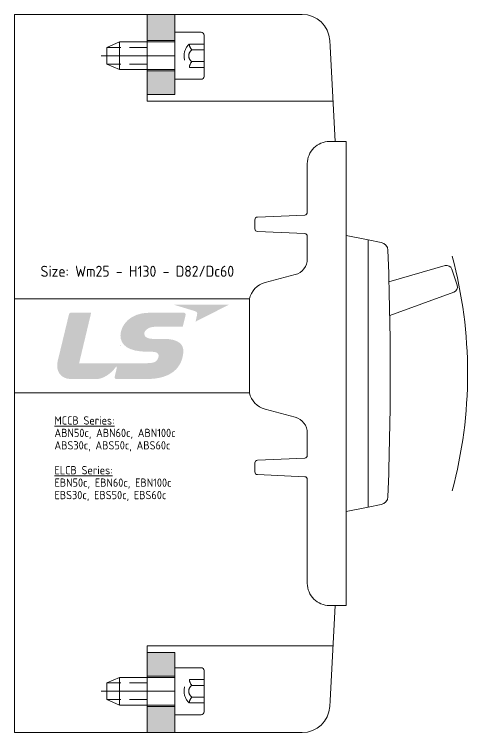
# Model space of a CAD drawing. Header units: inches. Extents: x 21 to 136330, y 8 to 58290.
# Drawn here: x 15615.8 to 15697.8, y 27301 to 27431 of the extents above; entities that cross this region are included whole.
import ezdxf
from ezdxf.enums import TextEntityAlignment as Align

# ---------------------------------------------------------------- set-up
doc = ezdxf.new("R2010")
doc.units = ezdxf.units.IN
doc.header["$MEASUREMENT"] = 0
for name, pattern in [('CENTER', [50.8, 31.75, -6.35, 6.35, -6.35]), ('HIDDEN', [9.525, 6.35, -3.175]), ('HIDDEN2', [4.7625, 3.175, -1.5875])]:
    doc.linetypes.add(name, pattern=pattern)
doc.layers.add('hw_Auxiliary', color=2, linetype='Continuous', lineweight=13)
doc.layers.add('hw_Center', color=4, linetype='CENTER', lineweight=9)
doc.styles.add('WD_IEC', font='isocp2.shx')

# ---------------------------------------------------------------- blocks, each defined once
blk = doc.blocks.new('*U1676')
for p, q in [((0, 4.25), (0, -4.25)), ((10, 2.5), (0, 2.5)), ((5, 2.5), (5, -2.5)), ((12.29, 1.5), (10, 2.5)), ((10, 2.5), (10, -2.5)), ((12.29, -1.5), (12.29, 1.5)), ((0, -2.5), (10, -2.5)), ((10, -2.5), (12.29, -1.5))]:
    blk.add_line(p, q)
at = {"linetype": 'HIDDEN2'}
for p, q in [((-5.31, 2.12), (-2.66, 2.12)), ((5, 1.5), (12.29, 1.5)), ((-5.31, 1.06), (-3.11, 1.06)), ((-5.31, -1.06), (-3.11, -1.06)), ((-5.31, -2.12), (-2.66, -2.12)), ((5, -1.5), (12.29, -1.5))]:
    blk.add_line(p, q, dxfattribs=at)
blk.add_lwpolyline([(0, 4.25), (-4.78, 4.25, 0.414214), (-5.31, 3.72), (-5.31, -3.72, 0.414214), (-4.78, -4.25), (0, -4.25)], format="xyb")
for centre, radius, start, end in [((-4.42, 2.25), 1.77, 317.7354, 355.8315), ((-4.56, 0), 2.86, 311.9186, 48.0814), ((-3.83, 0), 1.28, 304.1139, 55.8861), ((-4.18, -2.15), 1.52, 0.8932, 45.5398)]:
    blk.add_arc(centre, radius, start, end, dxfattribs=at)
at = {"layer": 'hw_Center', "ltscale": 2}
blk.add_line((0, 0), (13.29, 0), dxfattribs=at)
blk = doc.blocks.new('*U220')
h = blk.add_hatch(color=10)
edge = h.paths.add_edge_path()
edge.add_spline(control_points=[(10.5597, 6.7227), (10.5597, 6.7227), (15.5292, 6.7227), (15.5292, 6.7227), (15.5292, 6.7227), (12.5227, 5.194), (12.5227, 5.194), (12.5227, 5.194), (12.6282, 5.6846), (12.6608, 5.831), (12.6957, 5.9856), (12.6412, 6.0887), (12.451, 6.1474), (12.2549, 6.2072), (10.5597, 6.7227), (10.5597, 6.7227)], knot_values=[0, 0, 0, 0, 1, 1, 1, 2, 2, 2, 3, 3, 3, 4, 4, 4, 5, 5, 5, 5], degree=3, periodic=0)
h = blk.add_hatch(color=152)
edge = h.paths.add_edge_path()
edge.add_spline(control_points=[(8.564, 2.4685), (8.9563, 2.4685), (9.1808, 2.3695), (9.1808, 2.1071), (9.1808, 1.9364), (9.0647, 1.7112), (8.9598, 1.6289), (8.7187, 1.4434), (8.5071, 1.4239), (7.3804, 1.4239), (7.3804, 1.4239), (1.9845, 1.4239), (1.9845, 1.4239), (1.9845, 1.4239), (3.0765, 6), (3.0765, 6), (3.0765, 6), (1.2699, 6), (1.2699, 6), (1.1455, 6), (1.099, 5.9656), (1.0613, 5.8181), (1.0613, 5.8181), (0.0442, 1.6058), (0.0442, 1.6058), (-0.1471, 0.7691), (0.2857, 0), (1.2486, 0), (2.2111, 0), (2.7619, 0), (3.5799, 0), (4.1541, 0), (4.8861, 0.4936), (5.2879, 1.0618), (5.3385, 1.1329), (5.4271, 1.146), (5.3916, 0.9943), (5.3208, 0.6944), (5.236, 0.3324), (5.2144, 0.2429), (5.1738, 0.067), (5.266, 0), (5.3495, 0), (5.3495, 0), (7.4326, 0), (8.0953, 0), (10.4251, 0), (11.3139, 1.1151), (11.4147, 2.4436), (11.4656, 3.1179), (10.9845, 3.6322), (9.6483, 3.6322), (9.6483, 3.6322), (8.9865, 3.6322), (8.6221, 3.6322), (8.2547, 3.6322), (7.8802, 3.7638), (7.8802, 4.0914), (7.8802, 4.4268), (8.308, 4.7296), (8.8585, 4.7296), (8.8585, 4.7296), (11.3596, 4.7296), (11.3596, 4.7296), (11.3596, 4.7296), (11.5587, 5.5206), (11.6019, 5.7037), (11.6558, 5.9342), (11.5877, 6), (11.4182, 6), (11.4182, 6), (8.3288, 6), (8.3288, 6), (6.5328, 6), (5.7269, 4.8013), (5.7269, 3.9445), (5.7269, 3.0871), (6.4178, 2.4697), (8.1984, 2.4697), (8.1984, 2.4697), (8.564, 2.4685), (8.564, 2.4685)], knot_values=[0, 0, 0, 0, 1, 1, 1, 2, 2, 2, 3, 3, 3, 4, 4, 4, 5, 5, 5, 6, 6, 6, 7, 7, 7, 8, 8, 8, 9, 9, 9, 10, 10, 10, 11, 11, 11, 12, 12, 12, 13, 13, 13, 14, 14, 14, 15, 15, 15, 16, 16, 16, 17, 17, 17, 18, 18, 18, 19, 19, 19, 20, 20, 20, 21, 21, 21, 22, 22, 22, 23, 23, 23, 24, 24, 24, 25, 25, 25, 26, 26, 26, 27, 27, 27, 27], degree=3, periodic=0)
at = {"layer": 'Defpoints', "color": 2, "linetype": 'ByBlock', "lineweight": 9}
blk.add_line((5.7544, 3), (5.7544, 3), dxfattribs=at)
blk = doc.blocks.new('*U37')
at = {"linetype": 'ByBlock', "lineweight": 9}
h = blk.add_hatch(color=10, dxfattribs=at)
h.paths.add_polyline_path([(29, 50.5), (29, 54.75), (24, 54.75), (24, 50.5)])
h.paths.add_polyline_path([(29, 65), (24, 65), (24, 60.25), (29, 60.25)])
h = blk.add_hatch(color=10, dxfattribs=at)
h.paths.add_polyline_path([(24, -50.5), (24, -54.75), (29, -54.75), (29, -50.5)])
h.paths.add_polyline_path([(29, -60.25), (24, -60.25), (24, -65), (29, -65)])
at = {"color": 112, "linetype": 'ByBlock', "lineweight": 9}
blk.add_line((60, 25), (60, -25), dxfattribs=at)
at = {"color": 150, "linetype": 'ByBlock', "lineweight": 9}
blk.add_line((64, 24.2), (64, -24.2), dxfattribs=at)
at = {"linetype": 'ByBlock', "lineweight": 18, "ltscale": 15}
blk.add_lwpolyline([(58.01, -42, -0.004581), (57.07, -60.3, -0.396649), (52.08, -65), (0, -65), (0, 65), (52.08, 65, -0.396649), (57.07, 60.3, -0.004581), (58.01, 42)], format="xyb", dxfattribs=at)
at = {"color": 10, "linetype": 'ByBlock', "lineweight": 9}
for points in [[(24, 65), (24, 49.3), (57.67, 49.3)], [(24, -65), (24, -49.3), (57.67, -49.3)]]:
    blk.add_lwpolyline(points, dxfattribs=at)
for points in [[(29, 65), (24, 65), (24, 50.5), (29, 50.5)], [(29, 60.25), (24, 60.25), (24, 54.75), (29, 54.75)], [(29, -65), (24, -65), (24, -50.5), (29, -50.5)], [(29, -60.25), (24, -60.25), (24, -54.75), (29, -54.75)]]:
    blk.add_lwpolyline(points, close=True, dxfattribs=at)
at = {"color": 0, "linetype": 'ByBlock', "lineweight": 18}
blk.add_lwpolyline([(53, 24.82, 0.401491), (52.52, 25.32), (43.98, 25.69, -0.401491), (43.5, 26.19), (43.5, 27.81, -0.401491), (43.98, 28.31), (52.52, 28.68, 0.401491), (53, 29.18), (53, 38, -0.414214), (57, 42), (60, 42), (60, 25), (64, 24.2), (66.38, 23.73, -0.347339), (67.58, 22.32, -0.009301), (68, 0, -0.009301), (67.58, -22.32, -0.347339), (66.38, -23.73), (64, -24.2), (60, -25), (60, -42), (57, -42, -0.414214), (53, -38), (53, -19.18, 0.401491), (52.52, -18.68), (43.98, -18.31, -0.401491), (43.5, -17.81), (43.5, -16.19, -0.401491), (43.98, -15.69), (52.52, -15.32, 0.401491), (53, -14.82), (53, -10.79, 0.339454), (50.78, -7.89), (45.36, -6.44, -0.275977), (42.51, -3.5), (42.51, 5), (42.51, 13.5, -0.275977), (45.36, 16.44), (50.78, 17.89, 0.339454), (53, 20.79)], format="xyb", close=True, dxfattribs=at)
blk.add_lwpolyline([(67.77, 16.62), (77.92, 19.53, -0.404213), (79.15, 18.88, 0.00016), (79.15, 18.88), (80.1, 15.96, -0.404341), (79.49, 14.71, 0.000271), (79.49, 14.71), (67.91, 10.5)], format="xyb", dxfattribs=at)
at = {"linetype": 'ByBlock', "lineweight": 18, "ltscale": 15}
blk.add_lwpolyline([(42.51, -3.5), (0, -3.5), (0, 13.5), (42.51, 13.5)], close=True, dxfattribs=at)
at = {"layer": 'Defpoints', "color": 8, "linetype": 'HIDDEN', "lineweight": 9, "ltscale": 10}
blk.add_arc((0, 0), 82, 345, 15, dxfattribs=at)
at = {"color": 0, "linetype": 'ByBlock', "lineweight": 9, "xscale": 2, "yscale": 2, "zscale": 2}
blk.add_blockref('*U220', (7.74, -1), dxfattribs=at)
at = {"layer": 'hw_Auxiliary', "color": 0, "linetype": 'ByBlock', "lineweight": 9, "rotation": 180}
blk.add_blockref('*U1676', (29, 57.5), dxfattribs=at)
at = {"layer": 'hw_Auxiliary', "color": 0, "linetype": 'ByBlock', "lineweight": 9, "xscale": -1}
blk.add_blockref('*U1676', (29, -57.5), dxfattribs=at)
at = {"color": 8, "linetype": 'ByBlock', "lineweight": 9, "style": 'WD_IEC'}
blk.add_text('Size: Wm25 - H130 - D82/Dc60', height=2, dxfattribs=at).set_placement((22.25, 18.5), align=Align.MIDDLE_CENTER)
at = {"layer": 'Defpoints', "color": 8, "linetype": 'ByBlock', "lineweight": 9, "style": 'WD_IEC'}
for s, p in [('%%UMCCB Series:', (7.25, -8.5)), ('ABN50c, ABN60c, ABN100c', (7.25, -10.75)), ('ABS30c, ABS50c, ABS60c', (7.25, -13)), ('%%UELCB Series:', (7.25, -17.5)), ('EBN50c, EBN60c, EBN100c', (7.25, -19.75)), ('EBS30c, EBS50c, EBS60c', (7.25, -22))]:
    blk.add_text(s, height=1.5, dxfattribs=at).set_placement(p, align=Align.MIDDLE_LEFT)

msp = doc.modelspace()

# ---------------------------------------------------------------- block references
msp.add_blockref('*U37', (15615.8206, 27366.0362))

doc.saveas('drawing.dxf')
